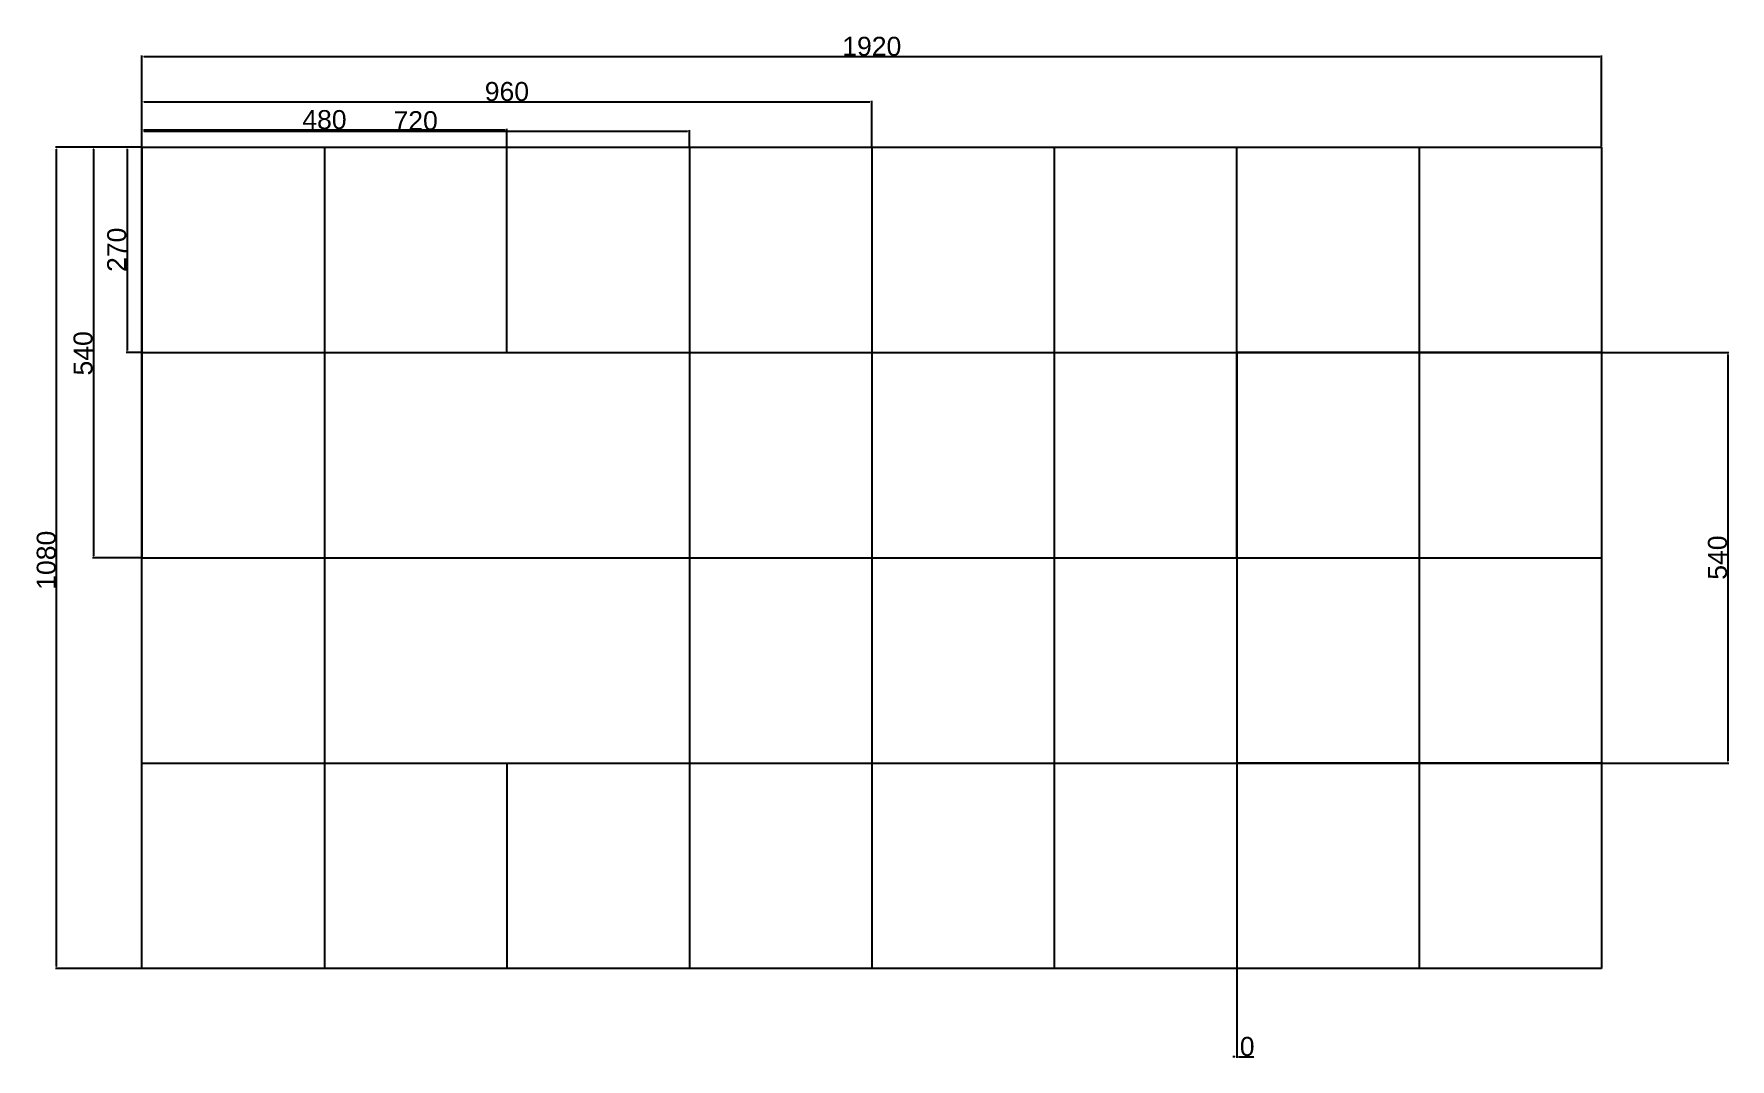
# Model space of a CAD drawing. Header units: millimetres. Extents: x -142 to 10815, y -182 to 1351.
# Drawn here: x 8584 to 10815, y -119 to 1229 of the extents above.
import ezdxf

# ---------------------------------------------------------------- set-up
doc = ezdxf.new("R2010")
doc.units = ezdxf.units.MM
doc.styles.get("Standard").update_dxf_attribs({"font": 'arial.ttf'})
doc.dimstyles.new('ISO-25', dxfattribs={"dimtxt": 25, "dimasz": 2.5, "dimexe": 1.25, "dimexo": 0.625, "dimtad": 1, "dimtxsty": 'Standard', "dimcen": 2.5, "dimadec": 0, "dimazin": 0, "dimtfac": 1, "dimtmove": 0, "dimatfit": 3, "dimfxl": 1, "dimarcsym": 0})
picture_1 = doc.add_image_def('image1.png', size_in_pixel=(1920, 1080))

# ---------------------------------------------------------------- blocks, each defined once
blk = doc.blocks.new('*D2')
at = {"color": 0, "lineweight": -2, "transparency": 16777216}
for p, q in [((8726.3, 1080.6), (8726.3, 1200.3)), ((8728.8, 1199.1), (10643.8, 1199.1)), ((10646.3, 1080.6), (10646.3, 1200.3))]:
    blk.add_line(p, q, dxfattribs=at)
at = {"color": 0, "transparency": 16777216}
for points in [[(8728.8, 1199.5), (8728.8, 1198.6), (8726.3, 1199.1)], [(10643.8, 1199.5), (10643.8, 1198.6), (10646.3, 1199.1)]]:
    blk.add_solid(points, dxfattribs=at)
at = {"layer": 'Defpoints', "color": 0, "transparency": 16777216}
for p in [(10646.3, 1199.1), (8726.3, 1080), (10646.3, 1080)]:
    blk.add_point(p, dxfattribs=at)
at = {"color": 0, "transparency": 16777216, "insert": (9686.3, 1212.4), "char_height": 25, "attachment_point": 5}
blk.add_mtext('1920', dxfattribs=at)
blk = doc.blocks.new('*D3')
at = {"color": 0, "lineweight": -2, "transparency": 16777216}
for p, q in [((8726.3, 1080.6), (8726.3, 1140.9)), ((8728.8, 1139.6), (9683.8, 1139.6)), ((9686.3, 1080.6), (9686.3, 1140.9))]:
    blk.add_line(p, q, dxfattribs=at)
at = {"color": 0, "transparency": 16777216}
for points in [[(8728.8, 1140), (8728.8, 1139.2), (8726.3, 1139.6)], [(9683.8, 1140), (9683.8, 1139.2), (9686.3, 1139.6)]]:
    blk.add_solid(points, dxfattribs=at)
at = {"layer": 'Defpoints', "color": 0, "transparency": 16777216}
for p in [(9686.3, 1139.6), (8726.3, 1080), (9686.3, 1080)]:
    blk.add_point(p, dxfattribs=at)
at = {"color": 0, "transparency": 16777216, "insert": (9206.3, 1153), "char_height": 25, "attachment_point": 5}
blk.add_mtext('960', dxfattribs=at)
blk = doc.blocks.new('*D4')
at = {"color": 0, "lineweight": -2, "transparency": 16777216}
for p, q in [((8725.7, 1080), (8612.7, 1080)), ((8613.9, 2.5), (8613.9, 1077.5)), ((8725.7, 0), (8612.7, 0))]:
    blk.add_line(p, q, dxfattribs=at)
at = {"color": 0, "transparency": 16777216}
for points in [[(8613.5, 1077.5), (8614.4, 1077.5), (8613.9, 1080)], [(8613.5, 2.5), (8614.4, 2.5), (8613.9, 0)]]:
    blk.add_solid(points, dxfattribs=at)
at = {"layer": 'Defpoints', "color": 0, "transparency": 16777216}
for p in [(8613.9, 1080), (8726.3, 1080), (8726.3, 0)]:
    blk.add_point(p, dxfattribs=at)
at = {"color": 0, "transparency": 16777216, "insert": (8600.5, 536.7), "char_height": 25, "attachment_point": 5, "rotation": 90}
blk.add_mtext('1080', dxfattribs=at)
blk = doc.blocks.new('*D5')
at = {"color": 0, "lineweight": -2, "transparency": 16777216}
for p, q in [((8725.7, 1080), (8661, 1080)), ((8662.3, 1077.5), (8662.3, 542.5)), ((8725.7, 540), (8661, 540))]:
    blk.add_line(p, q, dxfattribs=at)
at = {"color": 0, "transparency": 16777216}
for points in [[(8661.8, 1077.5), (8662.7, 1077.5), (8662.3, 1080)], [(8661.8, 542.5), (8662.7, 542.5), (8662.3, 540)]]:
    blk.add_solid(points, dxfattribs=at)
at = {"layer": 'Defpoints', "color": 0, "transparency": 16777216}
for p in [(8726.3, 1080), (8662.3, 540), (8726.3, 540)]:
    blk.add_point(p, dxfattribs=at)
at = {"color": 0, "transparency": 16777216, "insert": (8648.9, 808.8), "char_height": 25, "attachment_point": 5, "rotation": 90}
blk.add_mtext('540', dxfattribs=at)
blk = doc.blocks.new('*D6')
at = {"color": 0, "lineweight": -2, "transparency": 16777216}
for p, q in [((8725.7, 1080), (8705.3, 1080)), ((8706.6, 1077.5), (8706.6, 812.5)), ((8725.7, 810), (8705.3, 810))]:
    blk.add_line(p, q, dxfattribs=at)
at = {"color": 0, "transparency": 16777216}
for points in [[(8706.2, 1077.5), (8707, 1077.5), (8706.6, 1080)], [(8706.2, 812.5), (8707, 812.5), (8706.6, 810)]]:
    blk.add_solid(points, dxfattribs=at)
at = {"layer": 'Defpoints', "color": 0, "transparency": 16777216}
for p in [(8726.3, 1080), (8706.6, 810), (8726.3, 810)]:
    blk.add_point(p, dxfattribs=at)
at = {"color": 0, "transparency": 16777216, "insert": (8693.2, 945), "char_height": 25, "attachment_point": 5, "rotation": 90}
blk.add_mtext('270', dxfattribs=at)
blk = doc.blocks.new('*D7')
at = {"color": 0, "lineweight": -2, "transparency": 16777216}
for p, q in [((8726.3, 1080.6), (8726.3, 1103.9)), ((8728.8, 1102.6), (9203.8, 1102.6)), ((9206.3, 1080.6), (9206.3, 1103.9))]:
    blk.add_line(p, q, dxfattribs=at)
at = {"color": 0, "transparency": 16777216}
for points in [[(8728.8, 1103.1), (8728.8, 1102.2), (8726.3, 1102.6)], [(9203.8, 1103.1), (9203.8, 1102.2), (9206.3, 1102.6)]]:
    blk.add_solid(points, dxfattribs=at)
at = {"layer": 'Defpoints', "color": 0, "transparency": 16777216}
for p in [(9206.3, 1102.6), (8726.3, 1080), (9206.3, 1080)]:
    blk.add_point(p, dxfattribs=at)
at = {"color": 0, "transparency": 16777216, "insert": (8966.3, 1116), "char_height": 25, "attachment_point": 5}
blk.add_mtext('480', dxfattribs=at)
blk = doc.blocks.new('*D8')
at = {"color": 0, "lineweight": -2, "transparency": 16777216}
for p, q in [((10166.3, 809.4), (10166.3, -117.5)), ((10166.3, 809.4), (10166.3, -117.5)), ((10163.8, -116.2), (10161.3, -116.2)), ((10168.8, -116.2), (10188.8, -116.2))]:
    blk.add_line(p, q, dxfattribs=at)
at = {"color": 0, "transparency": 16777216}
for points in [[(10163.8, -115.8), (10163.8, -116.7), (10166.3, -116.2)], [(10168.8, -115.8), (10168.8, -116.7), (10166.3, -116.2)]]:
    blk.add_solid(points, dxfattribs=at)
at = {"layer": 'Defpoints', "color": 0, "transparency": 16777216}
for p in [(10166.3, 810), (10166.3, 810), (10166.3, -116.2)]:
    blk.add_point(p, dxfattribs=at)
at = {"color": 0, "transparency": 16777216, "insert": (10180.1, -102.8), "char_height": 25, "attachment_point": 5}
blk.add_mtext('0', dxfattribs=at)
blk = doc.blocks.new('*D9')
at = {"color": 0, "lineweight": -2, "transparency": 16777216}
for p, q in [((10166.9, 810), (10813.5, 810)), ((10812.3, 807.5), (10812.3, 272.5)), ((10166.9, 270), (10813.5, 270))]:
    blk.add_line(p, q, dxfattribs=at)
at = {"color": 0, "transparency": 16777216}
for points in [[(10811.9, 807.5), (10812.7, 807.5), (10812.3, 810)], [(10811.9, 272.5), (10812.7, 272.5), (10812.3, 270)]]:
    blk.add_solid(points, dxfattribs=at)
at = {"layer": 'Defpoints', "color": 0, "transparency": 16777216}
for p in [(10166.3, 810), (10166.3, 270), (10812.3, 270)]:
    blk.add_point(p, dxfattribs=at)
at = {"color": 0, "transparency": 16777216, "insert": (10798.9, 540.2), "char_height": 25, "attachment_point": 5, "rotation": 90}
blk.add_mtext('540', dxfattribs=at)
blk = doc.blocks.new('*D10')
at = {"color": 0, "lineweight": -2, "transparency": 16777216}
for p, q in [((8726.3, 1080.6), (8726.3, 1102.4)), ((8728.8, 1101.2), (9443.8, 1101.2)), ((9446.3, 1080.6), (9446.3, 1102.4))]:
    blk.add_line(p, q, dxfattribs=at)
at = {"color": 0, "transparency": 16777216}
for points in [[(8728.8, 1101.6), (8728.8, 1100.8), (8726.3, 1101.2)], [(9443.8, 1101.6), (9443.8, 1100.8), (9446.3, 1101.2)]]:
    blk.add_solid(points, dxfattribs=at)
at = {"layer": 'Defpoints', "color": 0, "transparency": 16777216}
for p in [(9446.3, 1101.2), (8726.3, 1080), (9446.3, 1080)]:
    blk.add_point(p, dxfattribs=at)
at = {"color": 0, "transparency": 16777216, "insert": (9086.3, 1114.6), "char_height": 25, "attachment_point": 5}
blk.add_mtext('720', dxfattribs=at)

msp = doc.modelspace()

# ---------------------------------------------------------------- linework, layer by layer
for p, q in [((8726.291, 1080), (10646.291, 1080)), ((8726.291, 1080), (8726.291, 540)), ((8726.291, 1080), (9686.291, 1080)), ((8966.291, 1080), (8966.291, 0)), ((9206.291, 810), (9206.291, 1080)), ((9206.291, 1080), (9686.291, 1080)), ((9446.291, 1080), (9446.291, 0)), ((9686.291, 1080), (9686.291, 0)), ((9926.291, 1080), (9926.291, 0)), ((10166.291, 540), (10166.291, 1080)), ((10406.291, 1080), (10406.291, 0)), ((8726.291, 810), (10166.291, 810)), ((10646.291, 810), (10166.291, 810)), ((8726.291, 540), (10646.291, 540)), ((8726.291, 270), (10406.291, 270)), ((9206.291, 270), (9206.291, 0)), ((10166.291, 270), (10166.291, 0)), ((10646.291, 270), (10166.291, 270))]:
    msp.add_line(p, q)

# ---------------------------------------------------------------- dimensions: what is measured, and where the dimension line sits
for base, p2, picture, middle in [((10646.291, 1199.055), (10646.291, 1080), '*D2', (9686.291, 1212.445)), ((9686.291, 1139.605), (9686.291, 1080), '*D3', (9206.291, 1152.994)), ((9206.291, 1102.645), (9206.291, 1080), '*D7', (8966.291, 1116.034))]:
    dim = msp.add_linear_dim(base=base, p1=(8726.291, 1080), p2=p2, dimstyle='ISO-25')
    dim.commit()
    dim.dimension.update_dxf_attribs({"geometry": picture, "text_midpoint": middle})
at = {"color": 1}
dim = msp.add_linear_dim(base=(9446.291, 1101.192), p1=(8726.291, 1080), p2=(9446.291, 1080), dimstyle='ISO-25', dxfattribs=at)
dim.commit()
dim.dimension.update_dxf_attribs({"geometry": '*D10', "text_midpoint": (9086.291, 1114.581)})
for base, p1, p2, picture, middle in [((8613.937, 1080), (8726.291, 0), (8726.291, 1080), '*D4', (8613.937, 536.698)), ((8662.265, 540), (8726.291, 1080), (8726.291, 540), '*D5', (8662.265, 808.774))]:
    dim = msp.add_linear_dim(base=base, p1=p1, p2=p2, angle=90, dimstyle='ISO-25')
    dim.commit()
    dim.dimension.update_dxf_attribs({"geometry": picture, "text_midpoint": middle, "dimtype": 160})
dim = msp.add_linear_dim(base=(8706.591, 810), p1=(8726.291, 1080), p2=(8726.291, 810), angle=90, dimstyle='ISO-25')
dim.commit()
dim.dimension.update_dxf_attribs({"geometry": '*D6', "text_midpoint": (8693.202, 945)})
dim = msp.add_linear_dim(base=(10166.290979817, -116.235102066), p1=(10166.290979817, 810), p2=(10166.290979817, 810), dimstyle='ISO-25', dxfattribs=at)
dim.commit()
dim.dimension.update_dxf_attribs({"geometry": '*D8', "text_midpoint": (10180.067412287, -116.235102066), "dimtype": 160})
dim = msp.add_linear_dim(base=(10812.283, 270), p1=(10166.291, 810), p2=(10166.291, 270), angle=90, dimstyle='ISO-25', dxfattribs=at)
dim.commit()
dim.dimension.update_dxf_attribs({"geometry": '*D9', "text_midpoint": (10812.283, 540.243), "dimtype": 160})

# ---------------------------------------------------------------- pictures from other files: only their frames are drawn
image = msp.add_image(picture_1, insert=(8726.291, 0), size_in_units=(1920, 1080))
image.dxf.flags = 7

doc.saveas('drawing.dxf')
